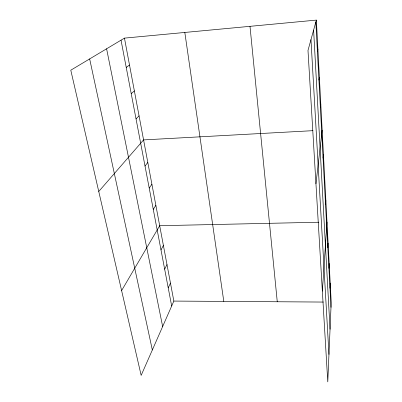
<?xml version="1.0" encoding="UTF-8"?>
<svg xmlns="http://www.w3.org/2000/svg" width="402" height="402" viewBox="0 0 402 402"><rect width="100%" height="100%" fill="white"/><g stroke="black" fill="none" stroke-linecap="round" stroke-linejoin="round"><path stroke-width="0.6" d="M329.967 288.159L330.213 283.083M328.916 268.315L329.178 263.421M327.826 247.788L328.107 243.089M322.359 291.128L326.997 222.06M325.53 204.543L325.851 200.291M324.319 181.749L324.665 177.749M323.067 158.112L323.439 154.388M315.947 183.749L322.163 130.163M320.374 107.344L320.796 104.249M318.922 80.043L319.379 77.31M317.414 51.617L317.907 49.285M316.369 20.1L307.992 50.431L327.776 381.9L331.213 302.113L316.369 20.1L124.459 38.12L70.787 70.199L141.162 375.378L173.845 301.073L124.459 38.12M168.222 287.892L170.468 283.103M164.664 269.199L166.991 264.571M160.986 249.898L163.398 245.451M121.61 290.581L159.689 225.708L318.851 222.236M153.268 209.372L155.86 205.316M149.212 188.081L151.906 184.242M145.016 166.051L147.81 162.453M98.756 191.473L143.574 139.906L312.977 130.665M136.032 118.902L139.057 115.846M131.223 93.641L134.374 90.897M126.228 67.415L129.509 65.003M173.845 301.073L323.319 302.063M89.656 58.923L152.333 349.981M106.595 48.798L162.649 326.524M121.037 40.17L171.674 306.007M184.819 32.451L223.798 301.405M249.994 26.331L277.264 301.756M310.972 39.642L328.957 354.428M313.61 30.08L330.042 329.248M315.841 22.004L330.987 307.359"/></g></svg>
